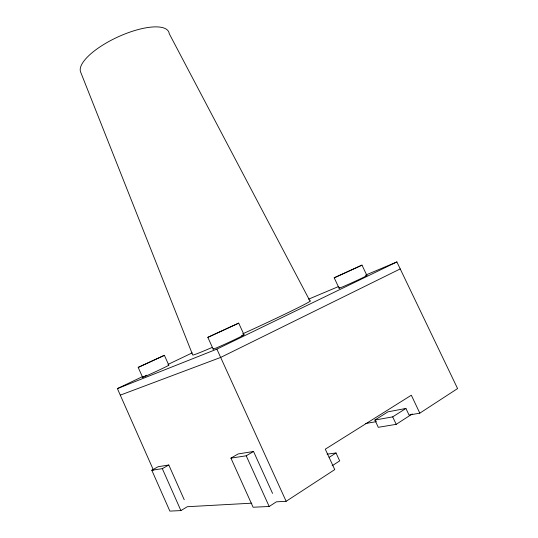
<?xml version="1.0" encoding="UTF-8"?>
<svg xmlns="http://www.w3.org/2000/svg" width="538" height="538" viewBox="0 0 538 538"><rect width="100%" height="100%" fill="white"/><g stroke="black" fill="none" stroke-linecap="round" stroke-linejoin="round"><path stroke-width="0.81" d="M244.05 334.771L238.711 323.13L207.829 337.36L213.142 349.041M272.564 493.4L253.532 451.483L238.112 453.944L230.936 458.134L253.095 507.233L269.188 506.487L276.391 501.833L286.142 501.295L334.744 469.607L325.302 449.176L411.328 395.222L419.822 413.15L457.582 388.564L396.876 261.932L365.894 274.999M332.121 465.78L339.686 460.884L336.028 452.969L327.077 454.166M419.822 413.15L409.048 415.06L405.914 408.443L387.979 411.826L374.892 420.057L378.295 427.313L396.203 424.334L412.263 413.944M329.121 457.367L336.028 452.969M374.892 420.057L392.686 416.869L405.914 408.443M184.231 499.735L168.804 465.007L158.179 466.702L151.803 470.252L169.86 511.1L180.909 510.589L187.332 506.715L251.797 503.178M207.829 337.36L238.711 323.13M230.936 458.134L246.222 455.794L253.532 451.483M151.803 470.252L162.315 468.645L168.804 465.007M168.818 365.194L164.393 355.329L138.192 367.4L142.597 377.293M366.923 275.51L361.987 265.126L334.199 277.823L339.061 288.139M138.192 367.4L164.393 355.329M334.199 277.823L361.987 265.126M400.225 268.913L220.667 357.434L120.29 395.141M153.464 470.151L117.398 388.604L216.881 349.108L396.876 261.932M117.398 388.604L143.088 376.344M168.011 364.434L192.187 352.894M308.583 299.168L338.785 286.431M365.705 423.5L376.459 421.604M392.686 416.869L396.203 424.334M216.881 349.108L286.142 501.295M246.222 455.794L269.188 506.487M162.315 468.645L180.909 510.589M242.651 333.869A64.816 1.681 -24.7 0 0 309.901 300.87L169.235 33.672A48.427 16.651 -24.7 0 0 120.014 36.006A48.427 16.651 -24.7 0 0 80.808 72.502L192.712 354.959A64.816 1.681 -24.7 0 0 212.261 347.38M168.535 365.221A14.486 0.356 -24.9 0 1 154.83 372.054A14.486 0.356 -24.9 0 1 143.33 376.856M144.883 376.042A14.486 0.356 -24.9 0 1 146.538 375.215M241.602 335.625A17.028 0.504 -24.8 0 1 231.084 341.321A17.028 0.504 -24.8 0 1 213.62 348.678M365.376 275.987A15.34 0.403 -24.5 0 1 353.917 281.851A15.34 0.403 -24.5 0 1 339.821 287.675"/></g></svg>
